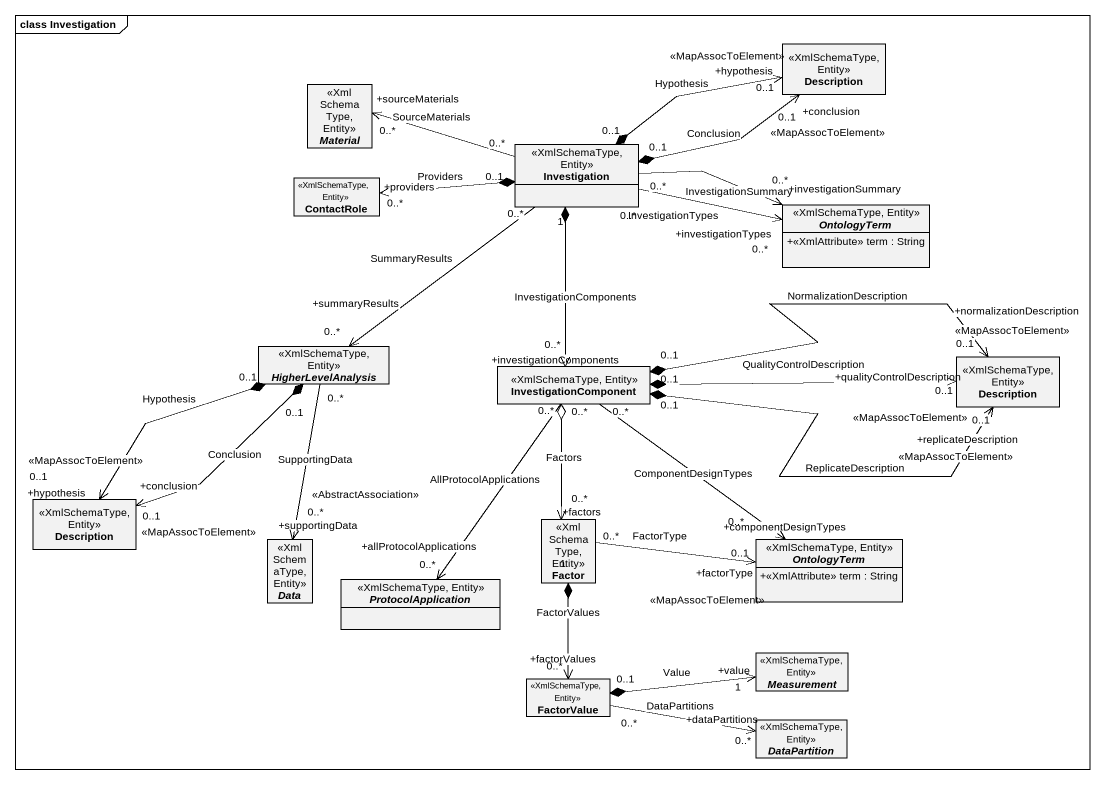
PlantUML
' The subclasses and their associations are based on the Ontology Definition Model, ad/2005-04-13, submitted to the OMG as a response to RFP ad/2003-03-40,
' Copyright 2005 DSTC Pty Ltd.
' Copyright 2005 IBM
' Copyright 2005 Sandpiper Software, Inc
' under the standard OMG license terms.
@startuml
mainframe class Investigation
hide circle
hide empty members
skinparam classAttributeIconSize 0
class Description <<XmlSchemaType, Entity>>
abstract class Material <<XmlSchemaType, Entity>>
class ContactRole <<XmlSchemaType, Entity>>
class Investigation <<XmlSchemaType, Entity>>
abstract class OntologyTerm <<XmlSchemaType, Entity>> {
  +<<XmlAttribute>> term : String
}
abstract class HigherLevelAnalysis <<XmlSchemaType, Entity>>
class InvestigationComponent <<XmlSchemaType, Entity>>
class "Description" as Description_2 <<XmlSchemaType, Entity>>
class "Description" as Description_3 <<XmlSchemaType, Entity>>
class Factor <<XmlSchemaType, Entity>>
abstract class Data <<XmlSchemaType, Entity>>
abstract class "OntologyTerm" as OntologyTerm_2 <<XmlSchemaType, Entity>> {
  +<<XmlAttribute>> term : String
}
abstract class ProtocolApplication <<XmlSchemaType, Entity>>
abstract class Measurement <<XmlSchemaType, Entity>>
class FactorValue <<XmlSchemaType, Entity>>
abstract class DataPartition <<XmlSchemaType, Entity>>
Description "0..1\n+hypothesis\n<<MapAssocToElement>>" <-left-* "0..1" Investigation : Hypothesis
Description "0..1\n+conclusion\n<<MapAssocToElement>>" <-left-* "0..1" Investigation : Conclusion
Investigation "0..*" -left-> "0..*\n+sourceMaterials" Material : SourceMaterials
Investigation "0..1" *-left-> "0..*\n+providers" ContactRole : Providers
Investigation "0..*" --> "0..*\n+summaryResults" HigherLevelAnalysis : SummaryResults
Investigation "1" *--> "0..*\n+investigationComponents" InvestigationComponent : InvestigationComponents
OntologyTerm "0..*\n+investigationTypes" <-left- "0..*" Investigation : InvestigationTypes
OntologyTerm "0..*\n+investigationSummary" <-left- "0..*" Investigation : InvestigationSummary
HigherLevelAnalysis "0..*" --> "0..*\n+supportingData\n<<AbstractAssociation>>" Data : SupportingData
InvestigationComponent "0..1" *-right-> "0..1\n+normalizationDescription\n<<MapAssocToElement>>" Description_2 : NormalizationDescription
InvestigationComponent "0..1" *-right-> "0..1\n+replicateDescription\n<<MapAssocToElement>>" Description_2 : ReplicateDescription
InvestigationComponent "0..1" *-right-> "0..1\n+qualityControlDescription\n<<MapAssocToElement>>" Description_2 : QualityControlDescription
InvestigationComponent "0..*" o--> "0..*\n+factors" Factor : Factors
InvestigationComponent "0..*" --> "0..*\n+componentDesignTypes" OntologyTerm_2 : ComponentDesignTypes
Description_3 "0..1\n+hypothesis\n<<MapAssocToElement>>" <-up-* "0..1" HigherLevelAnalysis : Hypothesis
Description_3 "0..1\n+conclusion\n<<MapAssocToElement>>" <-up-* "0..1" HigherLevelAnalysis : Conclusion
Factor "0..*" -right-> "0..1\n+factorType\n<<MapAssocToElement>>" OntologyTerm_2 : FactorType
ProtocolApplication "0..*\n+allProtocolApplications" <-up- "0..*" InvestigationComponent : AllProtocolApplications
FactorValue "0..*\n+factorValues" <-up-* "1" Factor : FactorValues
FactorValue "0..1" *-right-> "1\n+value" Measurement : Value
FactorValue "0..*" -right-> "0..*\n+dataPartitions" DataPartition : DataPartitions
@enduml
